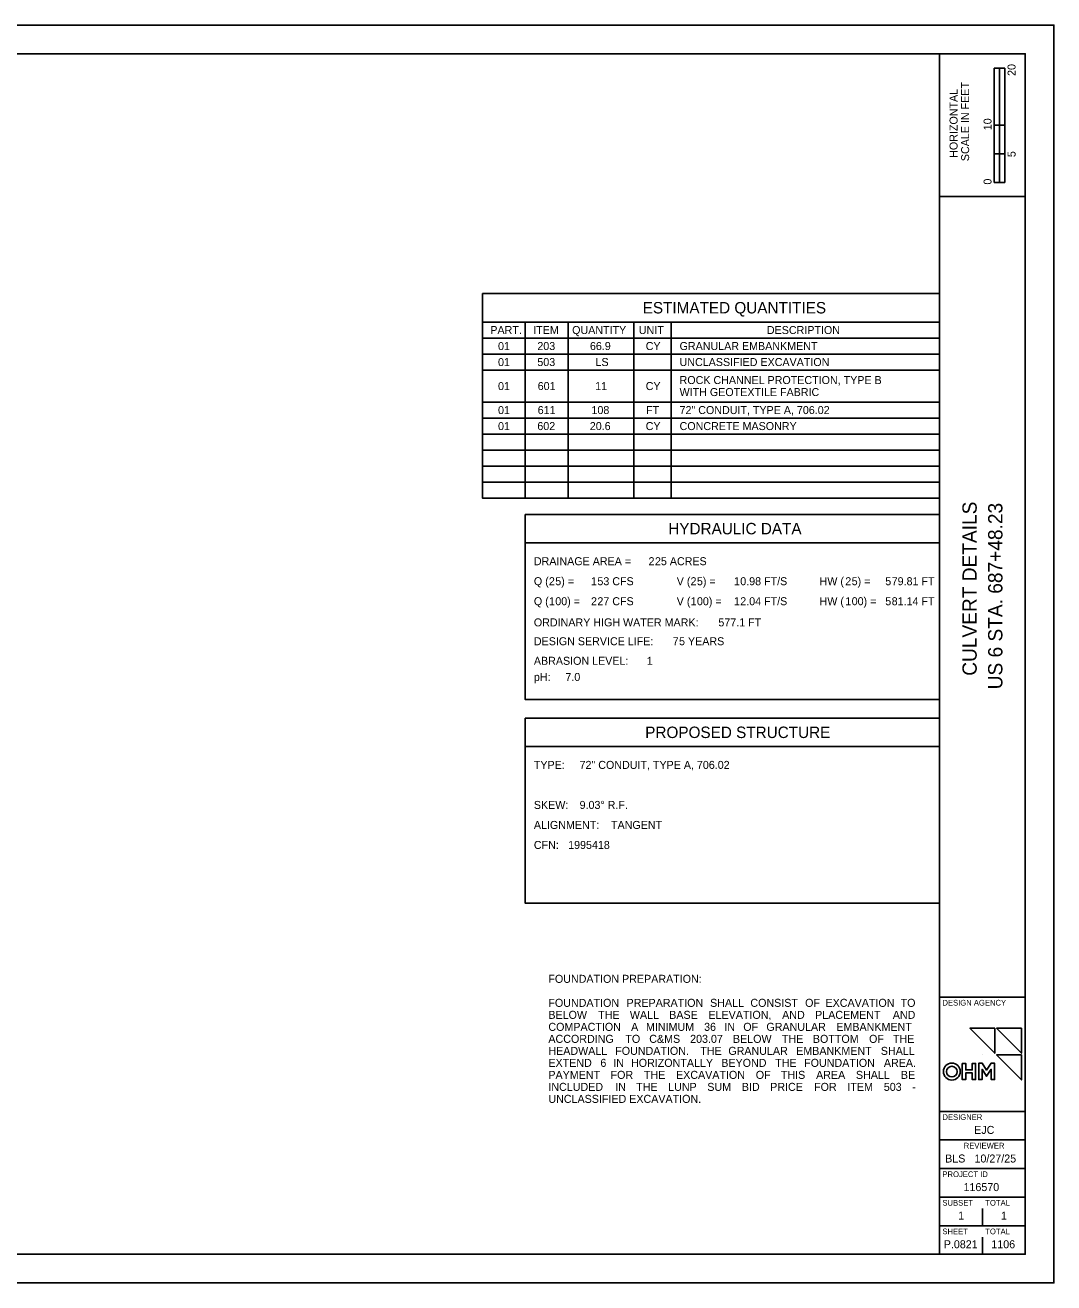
# Model space of a CAD drawing. Extents: x -2 to 34, y 0 to 22.
# Drawn here: x 16 to 34, y 0 to 22 of the extents above; entities that cross this region are included whole.
import ezdxf

# ---------------------------------------------------------------- set-up
doc = ezdxf.new("R2010")
doc.units = 0
for name, color, linetype in [('Default', 7, 'Continuous'), ('GE_P_Driveway_CL', 7, 'Continuous'), ('PV_P_Drive', 7, 'Continuous'), ('PV_P_Field_Drive', 7, 'Continuous')]:
    doc.layers.add(name, color=color, linetype=linetype)

msp = doc.modelspace()

# ---------------------------------------------------------------- linework, layer by layer
at = {"layer": 'GE_P_Driveway_CL'}
for p, q in [((32.957, 19.25), (32.957, 21.25)), ((33.144, 21.25), (32.957, 21.25)), ((32.957, 20.25), (32.957, 21.25)), ((32.957, 21.25), (33.05, 21.25)), ((33.05, 21.25), (33.051, 21.25)), ((33.051, 21.25), (33.051, 20.25)), ((33.144, 21.25), (33.144, 19.25)), ((33.051, 20.25), (32.957, 20.25)), ((33.143, 20.25), (33.05, 20.25)), ((33.05, 20.25), (33.05, 19.75)), ((33.143, 19.75), (33.143, 20.25)), ((33.05, 19.75), (32.957, 19.75)), ((32.957, 19.75), (32.957, 19.25)), ((33.05, 19.25), (33.05, 19.75)), ((33.05, 19.75), (33.143, 19.75)), ((33.144, 19.25), (32.957, 19.25)), ((32.957, 19.25), (33.05, 19.25)), ((32, 16.807), (24, 16.807)), ((32, 16.807), (24, 16.807)), ((24.75, 13.727), (24.75, 16.807)), ((25.5, 13.727), (25.5, 16.807)), ((26.65, 13.727), (26.65, 16.807)), ((27.3, 13.727), (27.3, 16.807)), ((32, 16.527), (24, 16.527)), ((32, 16.527), (24, 16.527)), ((32, 16.247), (24, 16.247)), ((32, 15.967), (24, 15.967)), ((32, 15.407), (24, 15.407)), ((32, 15.127), (24, 15.127)), ((32, 14.847), (24, 14.847)), ((32, 14.567), (24, 14.567)), ((32, 14.287), (24, 14.287)), ((32, 14.007), (24, 14.007)), ((32, 12.943), (24.75, 12.943)), ((32, 9.38), (24.75, 9.38)), ((32.75, 4), (32.75, 4)), ((32.745, 3.557), (32.745, 3.737)), ((32.745, 3.737), (32.824, 3.613)), ((32.824, 3.613), (32.903, 3.737)), ((32.903, 3.737), (32.903, 3.557)), ((32.75, 1), (32.75, 1.3)), ((32.375, 0.675), (32.375, 0.675)), ((32.75, 0.5), (32.75, 0.8))]:
    msp.add_line(p, q, dxfattribs=at)
for points in [[(24, 17.308), (32, 17.308), (32, 13.727), (24, 13.727)], [(24.75, 13.443), (32, 13.443), (32, 10.203), (24.75, 10.203)], [(24.75, 9.88), (32, 9.88), (32, 6.64), (24.75, 6.64)], [(32.966, 4.453), (32.966, 4.015), (32.53, 4.453)], [(33.433, 4.453), (33.433, 4.015), (32.997, 4.453)], [(33.433, 3.988), (33.433, 3.55), (32.997, 3.988)], [(32.397, 3.838), (32.457, 3.838), (32.457, 3.724), (32.571, 3.724), (32.571, 3.838), (32.631, 3.838), (32.631, 3.556), (32.571, 3.556), (32.571, 3.671), (32.457, 3.671), (32.457, 3.556), (32.397, 3.556)], [(32.397, 3.838), (32.457, 3.838), (32.457, 3.724), (32.571, 3.724), (32.571, 3.838), (32.631, 3.838), (32.631, 3.556), (32.571, 3.556), (32.571, 3.671), (32.457, 3.671), (32.457, 3.556), (32.397, 3.556)], [(32.9, 3.84), (32.963, 3.84), (32.963, 3.557), (32.903, 3.557), (32.903, 3.737), (32.824, 3.613), (32.745, 3.737), (32.745, 3.557), (32.685, 3.557), (32.685, 3.84), (32.748, 3.84), (32.824, 3.721)]]:
    msp.add_lwpolyline(points, close=True, dxfattribs=at)
for points in [[(32.53, 4.453), (32.966, 4.015), (32.966, 4.453), (32.53, 4.453)], [(32.997, 4.453), (33.433, 4.015), (33.433, 4.453), (32.997, 4.453)], [(32.997, 3.988), (33.433, 3.55), (33.433, 3.988), (32.997, 3.988)], [(32.824, 3.721), (32.748, 3.84), (32.685, 3.84), (32.685, 3.557), (32.745, 3.557)], [(32.903, 3.557), (32.963, 3.557), (32.963, 3.84), (32.9, 3.84), (32.824, 3.721)]]:
    msp.add_lwpolyline(points, dxfattribs=at)
for radius in [0.148, 0.148, 0.0927, 0.0927]:
    msp.add_circle((32.215, 3.695), radius, dxfattribs=at)
at = {"layer": 'PV_P_Drive'}
msp.add_lwpolyline([(0, 0), (34, 0), (34, 22), (0, 22)], close=True, dxfattribs=at)
at = {"layer": 'PV_P_Field_Drive'}
for p, q in [((32, 0.5), (32, 21.5)), ((32, 19), (33.5, 19)), ((32, 5), (33.5, 5)), ((32, 3), (33.5, 3)), ((32, 2.5), (33.5, 2.5)), ((32, 2), (33.5, 2)), ((32, 1.5), (33.5, 1.5)), ((32, 1), (33.5, 1))]:
    msp.add_line(p, q, dxfattribs=at)
msp.add_lwpolyline([(1.5, 21.5), (33.5, 21.5), (33.5, 0.5), (1.5, 0.5)], close=True, dxfattribs=at)

# ---------------------------------------------------------------- texts
at = {"layer": 'Default'}
for s, p in [('FOUNDATION PREPARATION:', (25.154, 5.248)), ('FOUNDATION ', (25.154, 4.828)), ('PREPARATION ', (26.522, 4.828)), ('SHALL ', (27.984, 4.828)), ('CONSIST ', (28.689, 4.828)), ('OF ', (29.647, 4.828)), ('EXCAVATION ', (30.004, 4.828)), ('TO ', (31.318, 4.828)), ('BELOW ', (25.154, 4.618)), ('THE ', (26.025, 4.618)), ('WALL ', (26.58, 4.618)), ('BASE ', (27.269, 4.618)), ('ELEVATION, ', (27.955, 4.618)), ('AND ', (29.245, 4.618)), ('PLACEMENT ', (29.822, 4.618)), ('AND ', (31.181, 4.618)), ('COMPACTION ', (25.154, 4.408)), ('A ', (26.602, 4.408)), ('MINIMUM ', (26.862, 4.408)), ('36 ', (27.879, 4.408)), ('IN ', (28.233, 4.408)), ('OF ', (28.565, 4.408)), ('GRANULAR ', (28.969, 4.408)), ('EMBANKMENT ', (30.193, 4.408)), ('ACCORDING ', (25.154, 4.198)), ('TO ', (26.501, 4.198)), ('C&MS ', (26.919, 4.198)), ('203.07 ', (27.635, 4.198)), ('BELOW ', (28.384, 4.198)), ('THE ', (29.241, 4.198)), ('BOTTOM ', (29.783, 4.198)), ('OF ', (30.766, 4.198)), ('THE ', (31.185, 4.198)), ('HEADWALL ', (25.154, 3.988)), ('FOUNDATION.  ', (26.324, 3.988)), ('THE ', (27.812, 3.988)), ('GRANULAR ', (28.303, 3.988)), ('EMBANKMENT ', (29.491, 3.988)), ('SHALL ', (30.972, 3.988)), ('EXTEND ', (25.154, 3.778)), ('6 ', (26.064, 3.778)), ('IN ', (26.289, 3.778)), ('HORIZONTALLY ', (26.6, 3.778)), ('BEYOND ', (28.18, 3.778)), ('THE ', (29.123, 3.778)), ('FOUNDATION ', (29.63, 3.778)), ('AREA.  ', (31.025, 3.778)), ('PAYMENT ', (25.154, 3.568)), ('FOR ', (26.242, 3.568)), ('THE ', (26.826, 3.568)), ('EXCAVATION ', (27.388, 3.568)), ('OF ', (28.784, 3.568)), ('THIS ', (29.223, 3.568)), ('AREA ', (29.839, 3.568)), ('SHALL ', (30.536, 3.568)), ('BE ', (31.323, 3.568)), ('INCLUDED ', (25.154, 3.358)), ('IN ', (26.324, 3.358)), ('THE ', (26.69, 3.358)), ('LUNP ', (27.251, 3.358)), ('SUM ', (27.935, 3.358)), ('BID ', (28.54, 3.358)), ('PRICE ', (29.036, 3.358)), ('FOR ', (29.804, 3.358)), ('ITEM ', (30.387, 3.358)), ('503 ', (31.024, 3.358)), ('- ', (31.52, 3.358)), ('UNCLASSIFIED EXCAVATION.', (25.154, 3.148))]:
    msp.add_text(s, height=0.14, dxfattribs=at).set_placement(p)
at = {"layer": 'GE_P_Driveway_CL'}
for s, height, p in [('20', 0.14, (33.33, 21.112)), ('SCALE IN FEET', 0.14, (32.517, 19.621)), ('HORIZONTAL', 0.14, (32.315, 19.679)), ('10', 0.14, (32.91, 20.162)), ('5', 0.14, (33.33, 19.691)), ('0', 0.14, (32.91, 19.211)), ('CULVERT DETAILS', 0.25, (32.65, 10.619)), ('US 6 STA. 687+48.23', 0.25, (33.1, 10.382))]:
    msp.add_text(s, height=height, rotation=90, dxfattribs=at).set_placement(p)
for s, height, p in [('ESTIMATED QUANTITIES', 0.2, (26.804, 16.957)), ('PART.', 0.14, (24.138, 16.597)), ('ITEM', 0.14, (24.888, 16.597)), ('QUANTITY', 0.14, (25.57, 16.597)), ('UNIT', 0.14, (26.737, 16.597)), ('DESCRIPTION', 0.14, (28.978, 16.597)), ('01', 0.14, (24.273, 16.317)), ('203', 0.14, (24.961, 16.317)), ('66.9', 0.14, (25.881, 16.317)), ('CY', 0.14, (26.857, 16.317)), ('GRANULAR EMBANKMENT', 0.14, (27.45, 16.317)), ('01', 0.14, (24.273, 16.037)), ('503', 0.14, (24.961, 16.037)), ('LS', 0.14, (25.979, 16.037)), ('UNCLASSIFIED EXCAVATION', 0.14, (27.45, 16.037)), ('ROCK CHANNEL PROTECTION, TYPE B ', 0.14, (27.45, 15.722)), ('01', 0.14, (24.273, 15.617)), ('601', 0.14, (24.967, 15.617)), ('11', 0.14, (25.973, 15.617)), ('CY', 0.14, (26.857, 15.617)), ('WITH GEOTEXTILE FABRIC', 0.14, (27.45, 15.512)), ('01', 0.14, (24.273, 15.197)), ('611', 0.14, (24.967, 15.197)), ('108', 0.14, (25.908, 15.197)), ('FT', 0.14, (26.863, 15.197)), ('72" CONDUIT, TYPE A, 706.02', 0.14, (27.45, 15.197)), ('01', 0.14, (24.273, 14.917)), ('602', 0.14, (24.961, 14.917)), ('20.6', 0.14, (25.879, 14.917)), ('CY', 0.14, (26.857, 14.917)), ('CONCRETE MASONRY', 0.14, (27.45, 14.917)), ('HYDRAULIC DATA', 0.2, (27.252, 13.093)), ('DRAINAGE AREA =', 0.14, (24.9, 12.553)), ('2', 0.14, (26.907, 12.553)), ('25 ACRES', 0.14, (27.019, 12.553)), ('Q (', 0.14, (24.9, 12.203)), ('2', 0.14, (25.163, 12.203)), ('5) =', 0.14, (25.275, 12.203)), ('1', 0.14, (25.9, 12.203)), ('53 CFS', 0.14, (26.012, 12.203)), ('V (', 0.14, (27.4, 12.203)), ('2', 0.14, (27.642, 12.203)), ('5) =', 0.14, (27.754, 12.203)), ('1', 0.14, (28.4, 12.203)), ('0.98 FT/S', 0.14, (28.512, 12.203)), ('HW (', 0.14, (29.9, 12.203)), ('2', 0.14, (30.35, 12.203)), ('5) =', 0.14, (30.462, 12.203)), ('5', 0.14, (31.05, 12.203)), ('79.81 FT', 0.14, (31.162, 12.203)), ('Q (', 0.14, (24.9, 11.853)), ('1', 0.14, (25.163, 11.853)), ('00) =', 0.14, (25.275, 11.853)), ('2', 0.14, (25.9, 11.853)), ('27 CFS', 0.14, (26.012, 11.853)), ('V (', 0.14, (27.4, 11.853)), ('1', 0.14, (27.642, 11.853)), ('00) =', 0.14, (27.754, 11.853)), ('1', 0.14, (28.4, 11.853)), ('2.04 FT/S', 0.14, (28.512, 11.853)), ('HW (', 0.14, (29.9, 11.853)), ('1', 0.14, (30.35, 11.853)), ('00) =', 0.14, (30.462, 11.853)), ('5', 0.14, (31.05, 11.853)), ('81.14 FT', 0.14, (31.162, 11.853)), ('ORDINARY HIGH WATER MARK:', 0.14, (24.9, 11.483)), ('577.1 FT', 0.14, (28.129, 11.483)), ('DESIGN SERVICE LIFE:', 0.14, (24.9, 11.153)), ('7', 0.14, (27.329, 11.153)), ('5 YEARS', 0.14, (27.441, 11.153)), ('ABRASION LEVEL:', 0.14, (24.9, 10.811)), ('1', 0.14, (26.876, 10.811)), ('pH:', 0.14, (24.9, 10.528)), ('7.0', 0.14, (25.452, 10.528)), ('PROPOSED STRUCTURE', 0.2, (26.849, 9.53)), ('TYPE:', 0.14, (24.9, 8.99)), ('72" CONDUIT, TYPE A, 706.02', 0.14, (25.7, 8.99)), ('SKEW:', 0.14, (24.9, 8.29)), ('9.03° R.F.', 0.14, (25.7, 8.29)), ('ALIGNMENT:', 0.14, (24.9, 7.94)), ('TANGENT', 0.14, (26.25, 7.94)), ('CFN:', 0.14, (24.9, 7.59)), ('1995418', 0.14, (25.5, 7.59)), ('DESIGN AGENCY', 0.1, (32.05, 4.85)), ('DESIGNER', 0.1, (32.05, 2.85)), ('EJC', 0.14, (32.605, 2.605)), ('REVIEWER', 0.1, (32.422, 2.35)), ('BLS', 0.14, (32.097, 2.105)), ('10/27/25', 0.14, (32.611, 2.105)), ('PROJECT ID', 0.1, (32.05, 1.85)), ('116570', 0.14, (32.419, 1.605)), ('SUBSET', 0.1, (32.05, 1.35)), ('TOTAL', 0.1, (32.8, 1.35)), ('1', 0.14, (32.325, 1.105)), ('1', 0.14, (33.075, 1.105)), ('SHEET', 0.1, (32.05, 0.85)), ('TOTAL', 0.1, (32.8, 0.85)), ('P.0821', 0.14, (32.073, 0.605)), ('1106', 0.14, (32.906, 0.605))]:
    msp.add_text(s, height=height, dxfattribs=at).set_placement(p)

doc.saveas('drawing.dxf')
